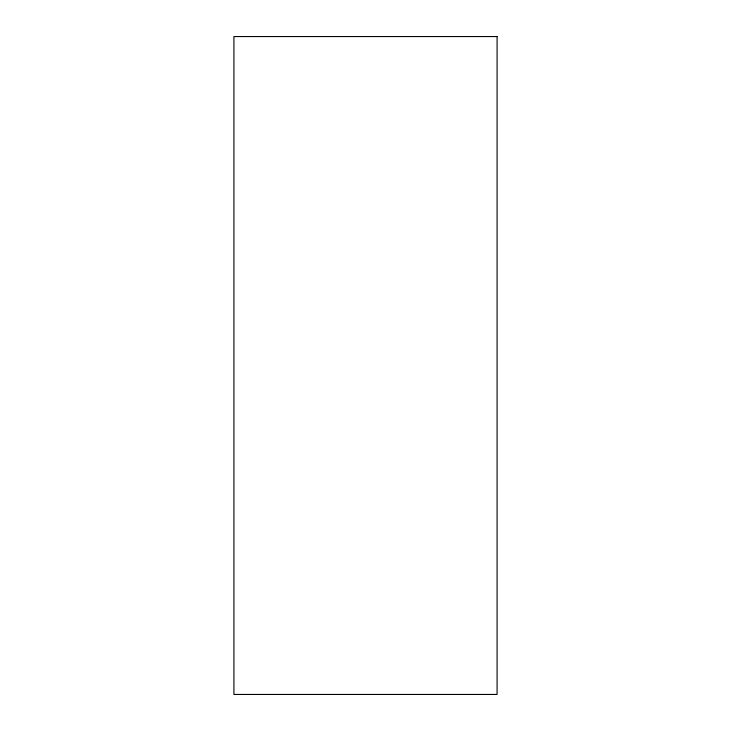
<?xml version="1.0" encoding="UTF-8"?>
<svg xmlns="http://www.w3.org/2000/svg" width="731" height="731" viewBox="0 0 731 731"><rect width="100%" height="100%" fill="white"/><g stroke="black" fill="none" stroke-linecap="round" stroke-linejoin="round"><path stroke-width="1.1" d="M497.08 36.55L233.92 36.55L233.92 694.45L497.08 694.45L497.08 36.55"/></g></svg>
